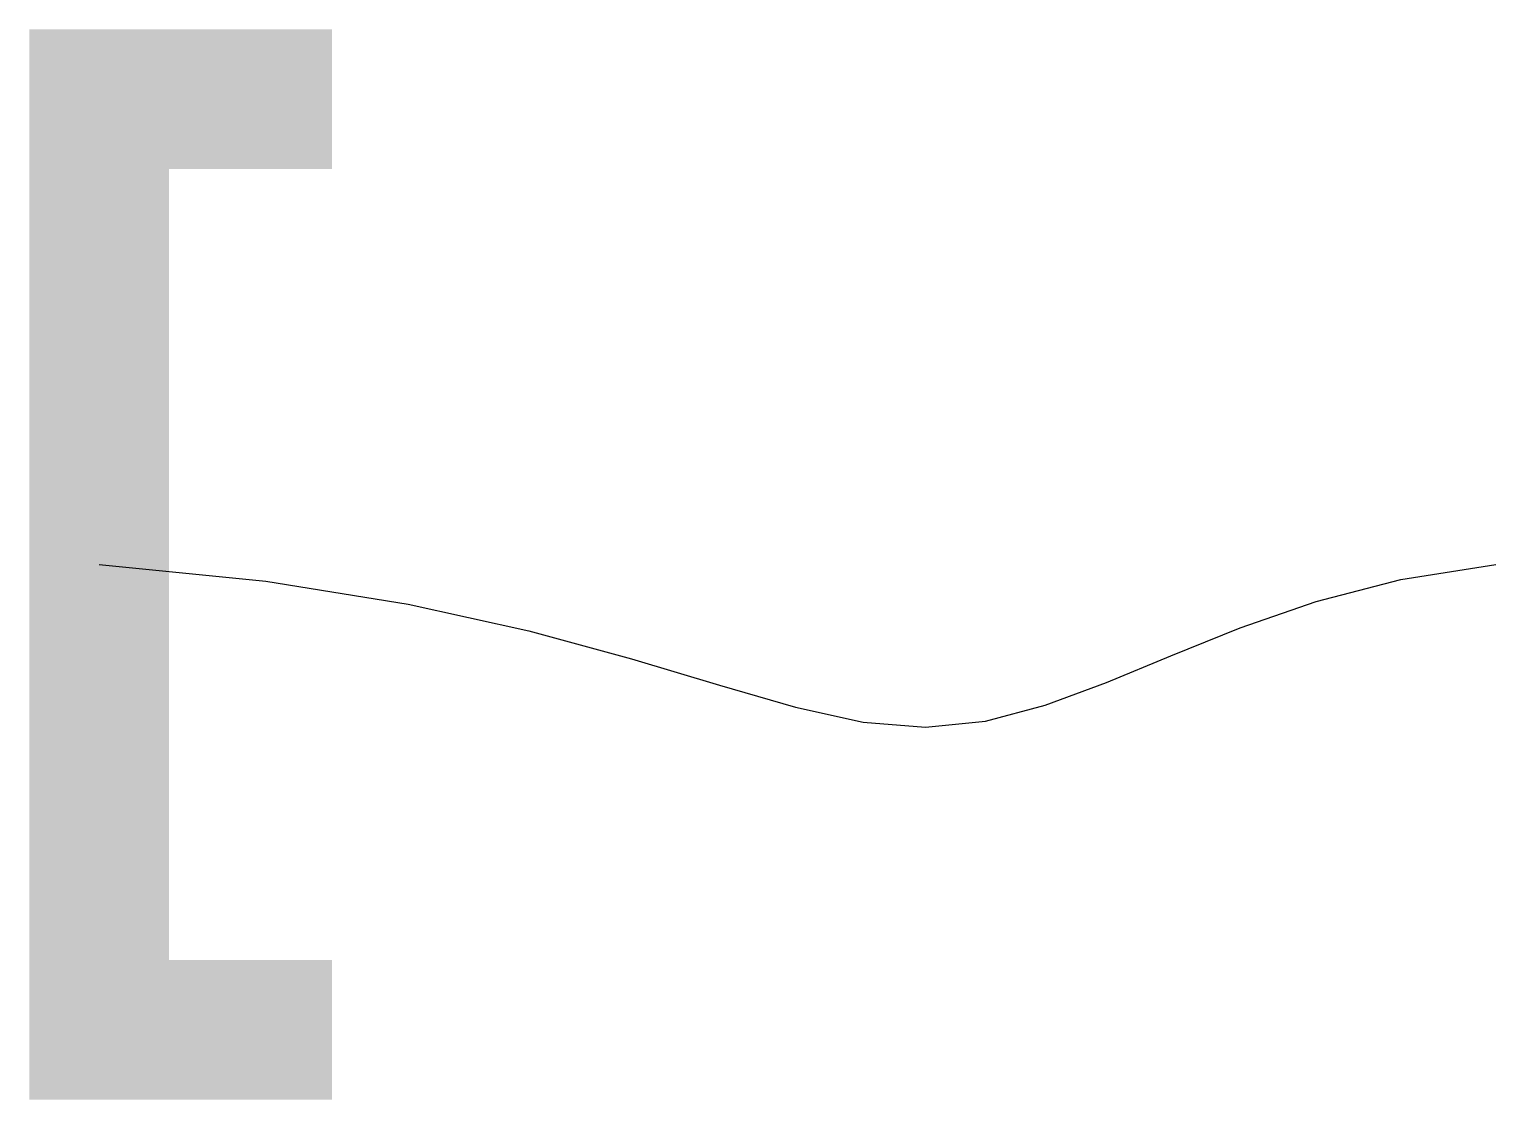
# Model space of a CAD drawing. Header units: metres. Extents: x -18767.15 to -18764, y 23639.47 to 23641.77.
import ezdxf

# ---------------------------------------------------------------- set-up
doc = ezdxf.new("R2010")
doc.units = ezdxf.units.M

# ---------------------------------------------------------------- blocks, each defined once
blk = doc.blocks.new('410260')
at = {"color": 4, "const_width": 0.3}
for points in [[(0, 0), (0, 1), (0.5, 1)], [(0, 0), (0, -1), (0.5, -1)]]:
    blk.add_lwpolyline(points, dxfattribs=at)
at = {"color": 4}
blk.add_lwpolyline([(0, 0), (0.3581, -0.0356), (0.6635, -0.085), (0.9231, -0.1426), (1.1438, -0.2026), (1.3324, -0.259), (1.496, -0.3062), (1.6413, -0.3384), (1.7752, -0.3497), (1.9042, -0.3363), (2.0325, -0.3023), (2.1639, -0.2536), (2.3022, -0.1962), (2.4512, -0.1362), (2.6146, -0.0795), (2.7963, -0.0321), (3, 0)], dxfattribs=at)

msp = doc.modelspace()

# ---------------------------------------------------------------- block references
msp.add_blockref('410260', (-18766.9983, 23640.6244))

doc.saveas('drawing.dxf')
